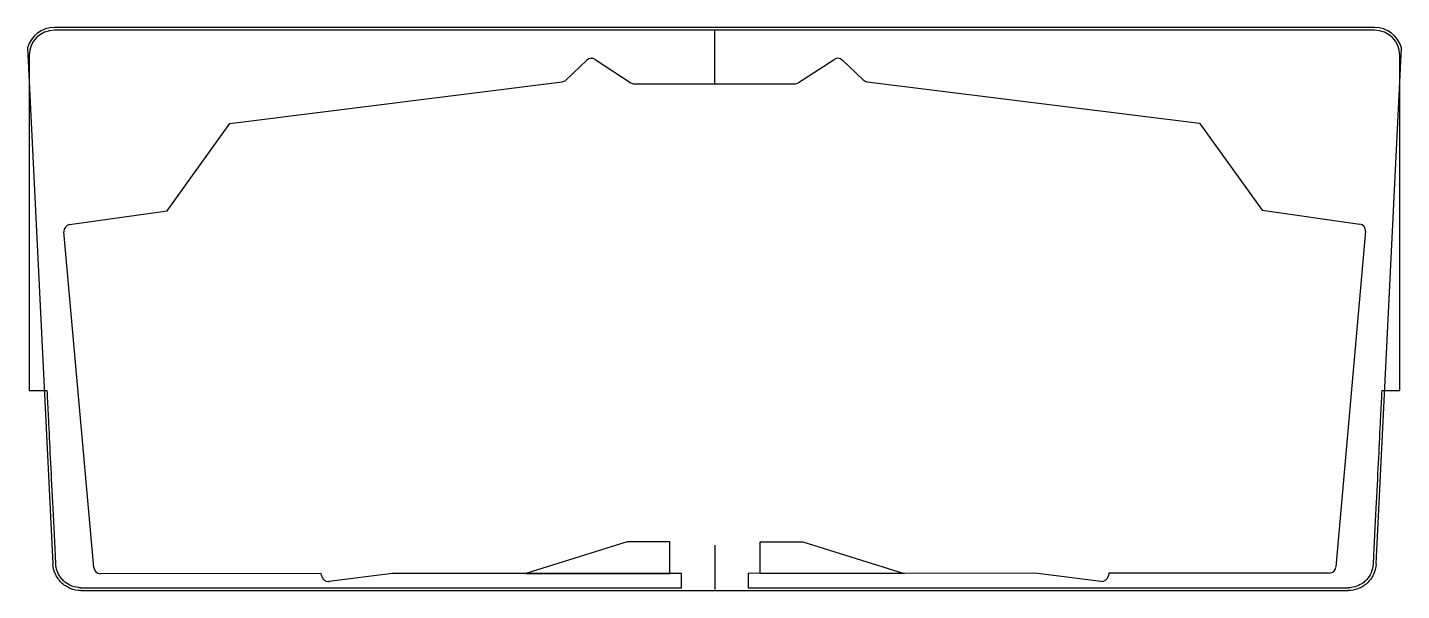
# Model space of a CAD drawing. Header units: millimetres. Extents: x 15 to 261, y 33 to 134.
import ezdxf

# ---------------------------------------------------------------- set-up
doc = ezdxf.new("R2010")
doc.units = ezdxf.units.MM
doc.layers.get('0').update_dxf_attribs({"linetype": 'CONTINUOUS'})

msp = doc.modelspace()

# ---------------------------------------------------------------- linework, layer by layer
for p, q in [((256.2, 133.79), (19.74, 133.79)), ((256.2, 133.29), (19.74, 133.29)), ((137.97, 133.29), (137.99, 123.69)), ((14.92, 130.12), (19.48, 37.68)), ((15.24, 128.79), (15.24, 68.73)), ((116.59, 128.05), (123, 123.88)), ((152.99, 123.9), (159.39, 128.07)), ((256.46, 37.68), (261.02, 130.12)), ((260.7, 68.73), (260.7, 128.79)), ((111.36, 124.37), (115.11, 127.92)), ((160.87, 127.94), (164.62, 124.39)), ((51.15, 116.57), (110.69, 124.05)), ((123.65, 123.69), (125.58, 123.69)), ((125.58, 123.69), (150.4, 123.7)), ((150.4, 123.7), (152.33, 123.7)), ((165.3, 124.07), (224.84, 116.65)), ((39.93, 100.97), (51.15, 116.57)), ((224.84, 116.65), (236.07, 101.06)), ((22.47, 98.47), (39.93, 100.97)), ((236.07, 101.06), (253.54, 98.58)), ((26.79, 37.03), (21.44, 97.18)), ((254.57, 97.29), (249.28, 37.14)), ((15.24, 68.73), (18.46, 68.73)), ((257.48, 68.73), (260.7, 68.73)), ((138.06, 33.13), (138.06, 41.05)), ((67.54, 35.96), (27.98, 35.94)), ((67.59, 35.61), (67.54, 35.96)), ((80.32, 35.96), (68.92, 34.56)), ((132.06, 35.99), (80.32, 35.96)), ((132.06, 33.42), (132.06, 35.99)), ((195.37, 36.02), (144, 35.99)), ((144, 35.99), (144, 33.42)), ((207.2, 34.56), (195.37, 36.02)), ((208.58, 36.02), (208.53, 35.61)), ((248.09, 36.04), (208.58, 36.02)), ((24.47, 32.92), (251.47, 32.92)), ((24.49, 33.42), (24.48, 33.42)), ((24.49, 33.42), (132.06, 33.42)), ((144, 33.42), (251.45, 33.42)), ((251.46, 33.42), (251.45, 33.42))]:
    msp.add_line(p, q)
for points in [[(122.33, 41.65), (104.18, 35.97), (129.96, 35.99), (129.96, 41.66)], [(146.16, 35.99), (146.16, 41.66), (153.79, 41.65), (171.94, 35.97)]]:
    msp.add_lwpolyline(points, close=True)
for centre, radius, start, end in [((19.74, 128.79), 5, 90, 164.5405), ((19.74, 128.79), 4.5, 90, 180), ((256.2, 128.79), 5, 15.4595, 90), ((256.2, 128.79), 4.5, 0, 90), ((115.94, 127.05), 1.2, 56.9576, 133.4296), ((160.04, 127.07), 1.2, 46.6231, 123.095), ((110.54, 125.24), 1.2, 277.1625, 313.4296), ((123.65, 124.89), 1.2, 236.9576, 269.9568), ((152.33, 124.9), 1.2, 270.0959, 303.095), ((165.45, 125.26), 1.2, 226.6231, 262.8901), ((22.64, 97.28), 1.2, 98.1411, 185.075), ((253.37, 97.39), 1.2, -5.0223, 81.9116), ((27.98, 37.14), 1.2, 185.075, 270.0263), ((248.09, 37.24), 1.2, 270.0263, 354.9777), ((68.78, 35.76), 1.2, 187, 277), ((207.34, 35.76), 1.2, 263, 353)]:
    msp.add_arc(centre, radius, start, end)
for points, knots in [([(19.99, 37.7), (19.81, 41.37), (19.65, 44.64), (19.36, 50.59), (19.22, 53.27), (19.1, 55.74), (18.98, 58.31), (18.86, 60.64), (18.7, 63.86), (18.65, 64.89), (18.56, 66.87), (18.51, 67.8), (18.46, 68.73)], [0.0000116, 0.0000116, 0.0000116, 0.0000116, 0.0743706, 0.0743706, 0.1487296, 0.1487296, 0.1487296, 0.2264244, 0.2264244, 0.2652718, 0.2652718, 0.3041192, 0.3041192, 0.3041192, 0.3041192]), ([(257.48, 68.73), (257.43, 67.8), (257.38, 66.87), (257.29, 64.89), (257.24, 63.86), (257.08, 60.64), (256.96, 58.31), (256.84, 55.74), (256.72, 53.27), (256.58, 50.59), (256.29, 44.64), (256.13, 41.37), (255.95, 37.7)], [18.9384061, 18.9384061, 18.9384061, 18.9384061, 18.9772535, 18.9772535, 19.0161009, 19.0161009, 19.0937957, 19.0937957, 19.0937957, 19.1681547, 19.1681547, 19.2425137, 19.2425137, 19.2425137, 19.2425137]), ([(24.47, 32.92), (23.82, 32.92), (23.18, 33.05), (21.97, 33.55), (21.42, 33.91), (20.5, 34.82), (20.13, 35.37), (19.64, 36.51), (19.51, 37.09), (19.48, 37.68)], [0, 0, 0, 0, 0.1953222, 0.1953222, 0.3906445, 0.3906445, 0.5859667, 0.5859667, 0.7630501, 0.7630501, 0.7630501, 0.7630501]), ([(24.48, 33.42), (24.35, 33.42), (24.22, 33.43), (23.53, 33.49), (22.98, 33.65), (22.08, 34.09), (21.71, 34.35), (21.38, 34.66), (21.18, 34.86), (21, 35.07), (20.57, 35.65), (20.37, 36.06), (20.09, 36.87), (20.01, 37.28), (19.99, 37.7)], [-0.7631088, -0.7631088, -0.7631088, -0.7631088, -0.7187631, -0.7187631, -0.5316818, -0.5316818, -0.3815544, -0.3815544, -0.3815544, -0.288435, -0.288435, -0.139444, -0.139444, 0, 0, 0, 0]), ([(255.95, 37.7), (255.94, 37.57), (255.93, 37.44), (255.84, 36.75), (255.65, 36.21), (255.16, 35.33), (254.88, 34.97), (254.56, 34.66), (254.36, 34.47), (254.14, 34.3), (253.53, 33.91), (253.12, 33.72), (252.29, 33.48), (251.87, 33.42), (251.46, 33.42)], [-0.763109, -0.763109, -0.763109, -0.763109, -0.7187567, -0.7187567, -0.531682, -0.531682, -0.3815545, -0.3815545, -0.3815545, -0.2884366, -0.2884366, -0.1394481, -0.1394481, 0, 0, 0, 0]), ([(256.46, 37.68), (256.43, 37.03), (256.27, 36.39), (255.72, 35.21), (255.33, 34.68), (254.37, 33.8), (253.81, 33.46), (252.64, 33.03), (252.06, 32.92), (251.47, 32.92)], [0, 0, 0, 0, 0.1953222, 0.1953222, 0.3906445, 0.3906445, 0.5859667, 0.5859667, 0.7630501, 0.7630501, 0.7630501, 0.7630501])]:
    msp.add_open_spline(points, degree=3, knots=knots)

doc.saveas('drawing.dxf')
